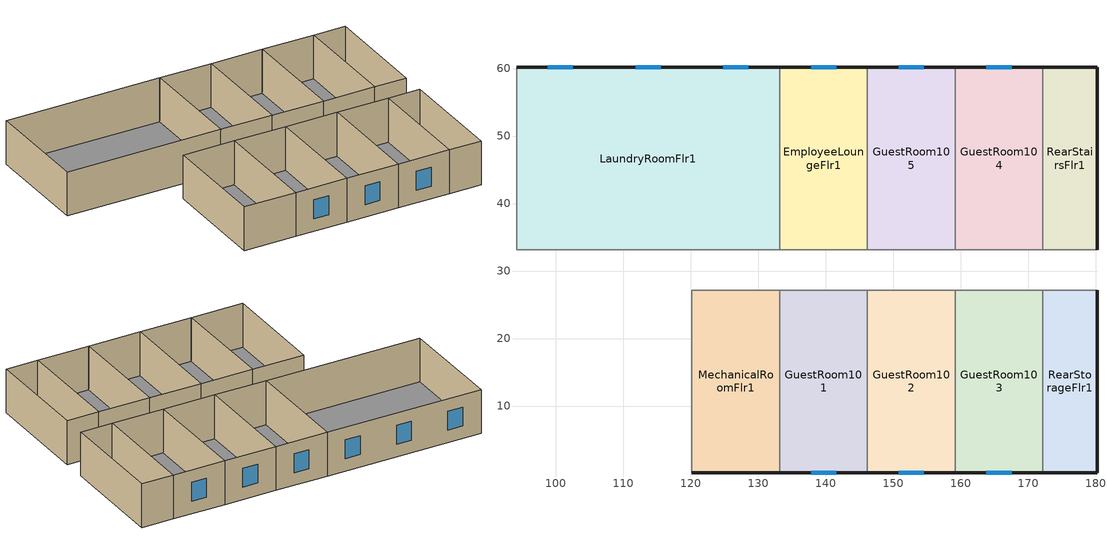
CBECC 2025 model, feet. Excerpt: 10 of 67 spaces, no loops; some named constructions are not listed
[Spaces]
RearStairsFlr1
 floor to UG Garage (OtherFloorU071): 180.16,60.16 180.16,33.16 172.16,33.16 172.16,60.16 z0
 wall outside (Base_CZ12-NonresMetalFrameWallU055): 180.16,33.16 180.16,60.16 172.16,60.16 z0:11
 wall to CorridorFlr1 (NACM_Interior Wall): 172.16,33.16 180.16,33.16 z0:11
 wall to GuestRoom104 (NACM_Interior Wall): 172.16,60.16 172.16,33.16 z0:11
MechanicalRoomFlr1
 floor to UG Garage (OtherFloorU071): 133.16,27.16 133.16,0.16 120.16,0.16 120.16,27.16 z0
 wall outside (Base_CZ12-NonresMetalFrameWallU055): 120.16,0.16 133.16,0.16 z0:11
 wall to CorridorFlr1 (NACM_Interior Wall): 133.16,27.16 120.16,27.16 z0:11
 wall to GuestRoom101 (NACM_Interior Wall): 133.16,0.16 133.16,27.16 z0:11
 wall to MeetingRoomFlr1 (NACM_Interior Wall): 120.16,27.16 120.16,0.16 z0:11
GuestRoom101
 floor to UG Garage (Base_CZ12-ResOtherFloorU039): 146.16,27.16 146.16,0.16 133.16,0.16 133.16,27.16 z0
 wall outside (Base_CZ12-ResMetalFrameWallU069): 133.16,0.16 146.16,0.16 z0:11
 wall to CorridorFlr1 (NACM_Interior Wall): 146.16,27.16 133.16,27.16 z0:11
 wall to GuestRoom102 (NACM_Interior Wall): 146.16,0.16 146.16,27.16 z0:11
 window (Base_AllCZ_FixedWinU36_Res): 137.79,0.16 141.53,0.16 z3.13:7.87
GuestRoom102
 floor to UG Garage (Base_CZ12-ResOtherFloorU039): 159.16,27.16 159.16,0.16 146.16,0.16 146.16,27.16 z0
 wall outside (Base_CZ12-ResMetalFrameWallU069): 146.16,0.16 159.16,0.16 z0:11
 wall to CorridorFlr1 (NACM_Interior Wall): 159.16,27.16 146.16,27.16 z0:11
 wall to GuestRoom103 (NACM_Interior Wall): 159.16,0.16 159.16,27.16 z0:11
 window (Base_AllCZ_FixedWinU36_Res): 150.79,0.16 154.53,0.16 z3.13:7.87
GuestRoom103
 floor to UG Garage (Base_CZ12-ResOtherFloorU039): 172.16,27.16 172.16,0.16 159.16,0.16 159.16,27.16 z0
 wall outside (Base_CZ12-ResMetalFrameWallU069): 159.16,0.16 172.16,0.16 z0:11
 wall to CorridorFlr1 (NACM_Interior Wall): 172.16,27.16 159.16,27.16 z0:11
 wall to RearStorageFlr1 (NACM_Interior Wall): 172.16,0.16 172.16,27.16 z0:11
 window (Base_AllCZ_FixedWinU36_Res): 163.79,0.16 167.53,0.16 z3.13:7.87
RearStorageFlr1
 floor to UG Garage (OtherFloorU071): 180.16,27.16 180.16,0.16 172.16,0.16 172.16,27.16 z0
 wall outside (Base_CZ12-NonresMetalFrameWallU055): 172.16,0.16 180.16,0.16 180.16,27.16 z0:11
 wall to CorridorFlr1 (NACM_Interior Wall): 180.16,27.16 172.16,27.16 z0:11
GuestRoom104
 floor to UG Garage (Base_CZ12-ResOtherFloorU039): 172.16,60.16 172.16,33.16 159.16,33.16 159.16,60.16 z0
 wall outside (Base_CZ12-ResMetalFrameWallU069): 172.16,60.16 159.16,60.16 z0:11
 wall to CorridorFlr1 (NACM_Interior Wall): 159.16,33.16 172.16,33.16 z0:11
 wall to GuestRoom105 (NACM_Interior Wall): 159.16,60.16 159.16,33.16 z0:11
 window (Base_AllCZ_FixedWinU36_Res): 167.53,60.16 163.79,60.16 z3.13:7.87
GuestRoom105
 floor to UG Garage (Base_CZ12-ResOtherFloorU039): 159.16,60.16 159.16,33.16 146.16,33.16 146.16,60.16 z0
 wall outside (Base_CZ12-ResMetalFrameWallU069): 159.16,60.16 146.16,60.16 z0:11
 wall to CorridorFlr1 (NACM_Interior Wall): 146.16,33.16 159.16,33.16 z0:11
 wall to EmployeeLoungeFlr1 (NACM_Interior Wall): 146.16,60.16 146.16,33.16 z0:11
 window (Base_AllCZ_FixedWinU36_Res): 154.53,60.16 150.79,60.16 z3.13:7.87
EmployeeLoungeFlr1
 floor to UG Garage (OtherFloorU071): 146.16,60.16 146.16,33.16 133.16,33.16 133.16,60.16 z0
 wall outside (Base_CZ12-NonresMetalFrameWallU055): 146.16,60.16 133.16,60.16 z0:11
 wall to CorridorFlr1 (NACM_Interior Wall): 133.16,33.16 146.16,33.16 z0:11
 wall to LaundryRoomFlr1 (NACM_Interior Wall): 133.16,60.16 133.16,33.16 z0:11
 window (Base_AllCZ_FixedWinU34_NRes): 141.53,60.16 137.79,60.16 z3.13:7.87
LaundryRoomFlr1
 floor to UG Garage (OtherFloorU071): 133.16,60.16 133.16,33.16 94.16,33.16 94.16,60.16 z0
 wall outside (Base_CZ12-NonresMetalFrameWallU055): 133.16,60.16 94.16,60.16 z0:11
 wall to CorridorFlr1 (NACM_Interior Wall): 94.16,33.16 133.16,33.16 z0:11
 wall to ElevatorCoreFlr1 (NACM_Interior Wall): 94.16,60.16 94.16,33.16 z0:11
 window (Base_AllCZ_FixedWinU34_NRes): 128.53,60.16 124.79,60.16 / 115.53,60.16 111.79,60.16 / 102.53,60.16 98.79,60.16 z3.13:7.87
[ConsAssm]
Name | CompatibleSurfType | MatRef[1] | MatRef[2] | MatRef[3] | MatRef[4] | MatRef[5] | MatRef[6] | MatRef[7] | SpecMthd | ExtRoughness
Base_CZ12-NonresMetalFrameWallU055 | ExteriorWall | Stucco - 7/8 in. | Compliance Insulation R14.60 | Compliance Insulation R1.41 | Compliance Insulation R0.02 | Compliance Insulation R0.02 | Air - Metal Wall Framing - 16 or 24 in. OC | Gypsum Board - 1/2 in.
Base_CZ12-ResMetalFrameWallU069 | ExteriorWall | Stucco - 7/8 in. | Compliance Insulation R10.06 | Compliance Insulation R2.00 | Compliance Insulation R0.20 | Compliance Insulation R0.10 | Air - Metal Wall Framing - 16 or 24 in. OC | Gypsum Board - 1/2 in.
NACM_Interior Wall | InteriorWall | Gypsum Board - 5/8 in. | Air - Metal Wall Framing - 16 or 24 in. OC | Gypsum Board - 5/8 in.
Base_CZ12-ResOtherFloorU039 |  | Compliance Insulation R21.39 | Plywood - 5/8 in. | Carpet - 3/4 in.
OtherFloorU071 |  | Compliance Insulation R9.83 | Plywood - 5/8 in. | Carpet - 3/4 in. |  |  |  |  | Layers | MediumRough
[Mat]
Name | CodeCat | CodeItem
Stucco - 7/8 in. | Plastering Materials | Stucco - 7/8 in.
Air - Metal Wall Framing - 16 or 24 in. OC | Air | Air - Metal Wall Framing - 16 or 24 in. OC
Gypsum Board - 1/2 in. | Bldg Board and Siding | Gypsum Board - 1/2 in.
Compliance Insulation R10.06 | Insulation Board | Compliance Insulation R10.06
Gypsum Board - 5/8 in. | Bldg Board and Siding | Gypsum Board - 5/8 in.
Plywood - 5/8 in. | Bldg Board and Siding | Plywood - 5/8 in.
Carpet - 3/4 in. | Finish Materials | Carpet - 3/4 in.
Compliance Insulation R21.39 | Insulation Board | Compliance Insulation R21.39
Compliance Insulation R9.83 | Insulation Board | Compliance Insulation R9.83
Compliance Insulation R2.00 | Insulation Board | Compliance Insulation R2.00
Compliance Insulation R0.20 | Insulation Board | Compliance Insulation R0.20
Compliance Insulation R0.10 | Insulation Board | Compliance Insulation R0.10
Compliance Insulation R14.60 | Insulation Board | Compliance Insulation R14.60
Compliance Insulation R1.41 | Insulation Board | Compliance Insulation R1.41
Compliance Insulation R0.02 | Insulation Board | Compliance Insulation R0.02
[FenCons] FenType=VerticalFenestration; FenProdType=FixedWindow; AssmContext=Manufactured; CertificationMthd=NFRCRated; VT=0.42
Name | SHGC | UFactor
Base_AllCZ_FixedWinU34_NRes | 0.22 | 0.34
Base_AllCZ_FixedWinU36_Res | 0.25 | 0.36
[Story]
Building Story 1
[Spc] Story=Building Story 1
Name | ThrmlZnRef | Vol | SpcFuncDefaultsRef | OccSensorCtrl | ResDHWSysRef | GuestRmResSpcDHWFeaturesRef | SecSide100PctControlled | SHWFluidSegRef | SpcFunc | IntLPDReg
EmployeeLoungeFlr1 | EmployeeLoungeFlr1 Thermal Zone | 3861 | Corridor/Stairwells/Support | 1
GuestRoom101 | GuestRoom101 Thermal Zone | 3861.28 | Hotel Guest Room |  | GuestRm DHW Sys | GuestRoom101 gstrm
GuestRoom102 | GuestRoom102 Thermal Zone | 3861.28 | Hotel Guest Room |  | GuestRm DHW Sys | GuestRoom102 gstrm
GuestRoom103 | GuestRoom103 Thermal Zone | 3861.28 | Hotel Guest Room |  | GuestRm DHW Sys | GuestRoom103 gstrm
GuestRoom104 | GuestRoom104 Thermal Zone | 3861 | Hotel Guest Room |  | GuestRm DHW Sys | GuestRoom104 gstrm
GuestRoom105 | GuestRoom105 Thermal Zone | 3861 | Hotel Guest Room |  | GuestRm DHW Sys | GuestRoom105 gstrm
LaundryRoomFlr1 | LaundryRoomFlr1 Thermal Zone | 11583 | Laundry |  |  |  | 1 | SHWSupplyGas
MechanicalRoomFlr1 | MechanicalRoomFlr1 Thermal Zone | 3861.28 |  |  |  |  |  | SHWSupplyElec | Electrical, Mechanical, Telephone Rooms | 0
RearStairsFlr1 | RearStairsFlr1 Thermal Zone | 2376.58 | Corridor/Stairwells/Support | 1
RearStorageFlr1 | RearStorageFlr1 Thermal Zone | 2376.76 | Corridor/Stairwells/Support | 1
[ResZnGrp]
ResZn Group F1; ResZn Group F2; ResZn Group F3; ResZn Group F4
[ResOtherZn] CeilingHeight=9; FloorHeight=10; WinHeadHeight=6.7; NumStories=1; DryerFuel=Electricity
Name | Type | SpcFunc | VentSpcFunc | ozHVACSystem | ozDHWSys | Area | Bottom | AirFlowMeter | IAQOption | IAQFanRef[1]
F1 Business Center | Conditioned | Conference, Multipurpose and Meeting Area | General - Conference/meeting | F1 Business Cent AirSys | DHW Heat Pump Indiv | 360 | 0.7 | One
F1 Corridor | Conditioned | Corridor Area | Residential - Common corridors | F1 Corridor AirSys |  | 1464 | 0.7 | One
F1 Fitness Center | Conditioned | Exercise/Fitness Center and Gymnasium Areas | Sports/Entertainment - Gym, sports arena (play area) | F1 Fitness Cente AirSys | DHW Heat Pump Indiv | 900 | 0.7 | One
F1 Leasing Office | Conditioned | Office Area (>250 square feet) | Office - Office space | F1 Leasing Offic AirSys | DHW Heat Pump Indiv | 414 | 0.7 | One
F1 Lobby | Conditioned | Lobby, Main Entry | Residential - Common corridors | F1 Lobby AirSys | DHW Heat Pump Indiv | 1050 | 0.7 | One
F1 Mech Rm | Unconditioned | Electrical, Mechanical, Telephone Rooms | Misc - All others |  | DHW Heat Pump Indiv | 384 | 0.7 | Six | Individual IAQ Fans | F1 Mech Rm IAQ Fan
F1 Stairs E | Conditioned | Stairwell | Residential - Common corridors | F1 Stairs E AirSys |  | 180 | 0.7 | One
F1 Stairs W | Conditioned | Stairwell | Residential - Common corridors | F1 Stairs W AirSys |  | 180 | 0.7 | One
F2 Corridor | Conditioned | Corridor Area | Residential - Common corridors | F2 Corridor AirSys |  | 2340 | 10.7 | Two
F2 Break Room | Conditioned | Lounge, Breakroom, or Waiting Area | General - Break rooms | F2 Break Room AirSys | DHW Heat Pump Indiv | 180 | 10.7 | Two
F2 Stairs E | Conditioned | Stairwell | Residential - Common corridors | F2 Stairs E AirSys |  | 180 | 10.7 | Two
F2 Stairs W | Conditioned | Stairwell | Residential - Common corridors | F2 Stairs W AirSys |  | 180 | 10.7 | Two
F3 Corridor | Conditioned | Corridor Area | Residential - Common corridors | F3 Corridor AirSys |  | 2340 | 20.7 | Three
F3 Break Room | Conditioned | Lounge, Breakroom, or Waiting Area | General - Break rooms | F3 Break Room AirSys | DHW Heat Pump Indiv | 180 | 20.7 | Three
F3 Stairs E | Conditioned | Stairwell | Residential - Common corridors | F3 Stairs E AirSys |  | 180 | 20.7 | Three
F3 Stairs W | Conditioned | Stairwell | Residential - Common corridors | F3 Stairs W AirSys |  | 180 | 20.7 | Three
F4 Corridor | Conditioned | Corridor Area | Residential - Common corridors | F4 Corridor AirSys |  | 2340 | 30.7 | Four
F4 Break Room | Conditioned | Lounge, Breakroom, or Waiting Area | General - Break rooms | F4 Break Room AirSys | DHW Heat Pump Indiv | 180 | 30.7 | Four
F4 Stairs E | Conditioned | Stairwell | Residential - Common corridors | F4 Stairs E AirSys |  | 180 | 30.7 | Four
[ResIntWall] Status=New; IsPartySurface=1
Name | Area | Construction | OtherSideModeled | Outside
F1 Business Center To F1 Retail SE Top Int Wall Front; F1 Corridor To F1 Retail NW Outer Core Int Wall Back; F1 Corridor To F1 Retail NW Inner Core Int Wall Back; F1 Corridor To F1 Retail NE Core Int Wall Back; F1 Corridor To F1 Retail NE Inner Int Wall Back | 240 | Int Wall Cons | 0
F1 Business Center To F1 Lobby Int Wall Back | 240 | Int Wall Cons | 1 | F1 Lobby
F1 Business Center To F1 Lobby Int Wall Right | 150 | Int Wall Cons | 1 | F1 Lobby
F1 Corridor To F1 Leasing Office Int Wall Left | 70 | Int Wall Cons | 1 | F1 Leasing Office
F1 Corridor To F1 Fitness Center Int Wall Right | 170 | Int Wall Cons | 1 | F1 Fitness Center
F1 Corridor To F1 Retail NW Outer Int Wall Back; F1 Fitness Center To F1 Retail NE Inner Int Wall Back | 60 | Int Wall Cons | 0
F1 Corridor To F1 Retail N Core Int Wall Back | 290 | Int Wall Cons | 0
F1 Corridor To F1 Retail N Core Int Wall Left; F1 Corridor To F1 Retail NE Inner Int Wall Right | 600 | Int Wall Cons | 0
F1 Fitness Center To F1 Lobby Int Wall Front | 300 | Int Wall Cons | 1 | F1 Lobby
F1 Fitness Center To F1 Lobby Int Wall Left | 130 | Int Wall Cons | 1 | F1 Lobby
F1 Leasing Office To F1 Retail SW Top Int Wall Front; F1 Leasing Office To F1 Retail NW Outer Int Wall Back; F1 Stairs W To F1 Retail SW Bottom Int Wall Front | 180 | Int Wall Cons | 0
F1 Leasing Office To F1 Mech Rm Int Wall Right | 160 | Interior Wall adjacent Unconditioned | 1 | F1 Mech Rm
F1 Lobby To F1 Retail SE Top Int Wall Front | 360 | Int Wall Cons | 0
F1 Mech Rm To F1 Retail SW Top Int Wall Front | 240 | Interior Wall adjacent Unconditioned | 0
F1 Mech Rm To F1 Corridor Int Wall Back | 240 | Interior Wall adjacent Unconditioned | 1 | F1 Corridor
F1 Mech Rm To F1 Retail SW Top Int Wall Right | 60 | Interior Wall adjacent Unconditioned | 0
F1 Stairs E To F1 Lobby Int Wall Front | 180 | Int Wall Cons | 1 | F1 Lobby
F1 Stairs E To F1 Corridor Int Wall Back; F1 Stairs W To F1 Corridor Int Wall Back | 180 | Int Wall Cons | 1 | F1 Corridor
F1 Stairs E To F1 Corridor Int Wall Right | 100 | Int Wall Cons | 1 | F1 Corridor
F1 Stairs W F1 Mech Rm Int Wall Left | 100 | Interior Wall adjacent Unconditioned | 1 | F1 Mech Rm
F2 Res Zn E Court to F2 Res Zn SE Court Int Wall Front | 240 | Int Wall Cons | 1 | F2 Res Zn SE Court
F2 Res Zn E Court to F2 Corridor Int Wall Left; F2 Res Zn W Court to F2 Corridor Int Wall Right | 600 | Int Wall Cons | 1 | F2 Corridor
F2 Res Zn E Court to F2 Corridor Int Wall Back; F2 Res Zn SE Court to F2 Corridor Int Wall Back; F2 Res Zn SW Court to F2 Corridor Int Wall Back; F2 Res Zn W Court to F2 Corridor Int Wall Back | 60 | Int Wall Cons | 1 | F2 Corridor
F2 Res Zn E Perim to F2 Res Zn SE Perim Int Wall Front | 300 | Int Wall Cons | 1 | F2 Res Zn SE Perim
F2 Res Zn E Perim to F2 Corridor Int Wall Left; F2 Res Zn S Court 2-Bed to F2 Corridor Int Wall Back; F2 Res Zn W Perim to F2 Corridor Int Wall Right | 720 | Int Wall Cons | 1 | F2 Corridor
F2 Res Zn E Perim to F2 Res Zn NE Perim Int Wall Back; F2 Res Zn N Perim to F2 Res Zn NE Perim Int Wall Right | 300 | Int Wall Cons | 1 | F2 Res Zn NE Perim
F2 Res Zn N Perim to F2 Corridor Int Wall Front | 1200 | Int Wall Cons | 1 | F2 Corridor
F2 Res Zn N Perim to F2 Res Zn NW Perim Int Wall Left; F2 Res Zn W Perim to F2 Res Zn NW Perim Int Wall Back | 300 | Int Wall Cons | 1 | F2 Res Zn NW Perim
F2 Res Zn NE Perim to F2 Corridor Int Wall Left; F2 Res Zn NW Perim to F2 Corridor Int Wall Right | 170 | Int Wall Cons | 1 | F2 Corridor
F2 Res Zn S Court 1-Bed to F2 Res Zn S Court 2-Bed Int Wall Left | 300 | Int Wall Cons | 1 | F2 Res Zn S Court 2-Bed
F2 Res Zn S Court 1-Bed to F2 Corridor Int Wall Back | 240 | Int Wall Cons | 1 | F2 Corridor
F2 Res Zn S Court 1-Bed to F2 Corridor Int Wall Right | 150 | Int Wall Cons | 1 | F2 Corridor
F2 Res Zn S Court 2-Bed to F2 Corridor Int Wall Left | 450 | Int Wall Cons | 1 | F2 Corridor
F2 Res Zn S Court 2-Bed to F2 Corridor Int Wall Right | 300 | Int Wall Cons | 1 | F2 Corridor
F2 Res Zn SE Court to F2 Res Zn SW Perim Int Wall Left | 180 | Int Wall Cons | 1 | F2 Res Zn SW Perim
F2 Res Zn SW Court to F2 Res Zn SE Perim Int Wall Right | 180 | Int Wall Cons | 1 | F2 Res Zn SE Perim
F2 Res Zn SE Perim to F2 Corridor Int Wall Left; F2 Res Zn SW Perim to F2 Corridor Int Wall Right | 180 | Int Wall Cons | 1 | F2 Corridor
F2 Res Zn W Court to F2 Res Zn SW Court Int Wall Front | 240 | Int Wall Cons | 1 | F2 Res Zn SW Court
F2 Res Zn W Perim to F2 Res Zn SW Perim Int Wall Front | 300 | Int Wall Cons | 1 | F2 Res Zn SW Perim
F2 Corridor To F2 Res Zn S Court 2-Bed Int Wall Back | 120 | Int Wall Cons | 1 | F2 Res Zn S Court 2-Bed
F2 Break Room To F2 Res Zn S Court 1-Bed Int Wall Left | 150 | Int Wall Cons | 1 | F2 Res Zn S Court 1-Bed
F2 Break Room To F2 Corridor Int Wall Back | 120 | Int Wall Cons | 1 | F2 Corridor
F2 Break Room To F2 Res Zn S Court 2-Bed Int Wall Right | 150 | Int Wall Cons | 1 | F2 Res Zn S Court 2-Bed
F2 Stairs E To F2 Res Zn W Court Int Wall Front | 180 | Int Wall Cons | 1 | F2 Res Zn W Court
F2 Stairs E To F2 Res Zn S Court 2-Bed Int Wall Back; F2 Stairs W To F2 Res Zn S Court 2-Bed Int Wall Back | 180 | Int Wall Cons | 1 | F2 Res Zn S Court 2-Bed
F2 Stairs E To F2 Corridor Int Wall Right; F2 Stairs W To F2 Corridor Int Wall Left | 100 | Int Wall Cons | 1 | F2 Corridor
F2 Stairs W To F2 Res Zn E Court Int Wall Front | 180 | Int Wall Cons | 1 | F2 Res Zn E Court
F3 Res Zn E Court to F3 Res Zn SE Court Int Wall Front | 240 | Int Wall Cons | 1 | F3 Res Zn SE Court
F3 Res Zn E Court to F3 Corridor Int Wall Left; F3 Res Zn W Court to F3 Corridor Int Wall Right | 600 | Int Wall Cons | 1 | F3 Corridor
F3 Res Zn E Court to F3 Corridor Int Wall Back; F3 Res Zn SE Court to F3 Corridor Int Wall Back; F3 Res Zn SW Court to F3 Corridor Int Wall Back; F3 Res Zn W Court to F3 Corridor Int Wall Back | 60 | Int Wall Cons | 1 | F3 Corridor
F3 Res Zn E Perim to F3 Res Zn SE Perim Int Wall Front | 300 | Int Wall Cons | 1 | F3 Res Zn SE Perim
F3 Res Zn E Perim to F3 Corridor Int Wall Left; F3 Res Zn S Court 2-Bed to F3 Corridor Int Wall Back; F3 Res Zn W Perim to F3 Corridor Int Wall Right | 720 | Int Wall Cons | 1 | F3 Corridor
F3 Res Zn E Perim to F3 Res Zn NE Perim Int Wall Back; F3 Res Zn N Perim to F3 Res Zn NE Perim Int Wall Right | 300 | Int Wall Cons | 1 | F3 Res Zn NE Perim
F3 Res Zn N Perim to F3 Corridor Int Wall Front | 1200 | Int Wall Cons | 1 | F3 Corridor
F3 Res Zn N Perim to F3 Res Zn NW Perim Int Wall Left; F3 Res Zn W Perim to F3 Res Zn NW Perim Int Wall Back | 300 | Int Wall Cons | 1 | F3 Res Zn NW Perim
F3 Res Zn NE Perim to F3 Corridor Int Wall Left; F3 Res Zn NW Perim to F3 Corridor Int Wall Right | 170 | Int Wall Cons | 1 | F3 Corridor
F3 Res Zn S Court 1-Bed to F3 Res Zn S Court 2-Bed Int Wall Left | 300 | Int Wall Cons | 1 | F3 Res Zn S Court 2-Bed
F3 Res Zn S Court 1-Bed to F3 Corridor Int Wall Back | 240 | Int Wall Cons | 1 | F3 Corridor
F3 Res Zn S Court 1-Bed to F3 Corridor Int Wall Right | 150 | Int Wall Cons | 1 | F3 Corridor
F3 Res Zn S Court 2-Bed to F3 Corridor Int Wall Left | 450 | Int Wall Cons | 1 | F3 Corridor
F3 Res Zn S Court 2-Bed to F3 Corridor Int Wall Right | 300 | Int Wall Cons | 1 | F3 Corridor
F3 Res Zn SE Court to F3 Res Zn SW Perim Int Wall Left | 180 | Int Wall Cons | 1 | F3 Res Zn SW Perim
F3 Res Zn SW Court to F3 Res Zn SE Perim Int Wall Right | 180 | Int Wall Cons | 1 | F3 Res Zn SE Perim
F3 Res Zn SE Perim to F3 Corridor Int Wall Left; F3 Res Zn SW Perim to F3 Corridor Int Wall Right | 180 | Int Wall Cons | 1 | F3 Corridor
F3 Res Zn W Court to F3 Res Zn SW Court Int Wall Front | 240 | Int Wall Cons | 1 | F3 Res Zn SW Court
F3 Res Zn W Perim to F3 Res Zn SW Perim Int Wall Front | 300 | Int Wall Cons | 1 | F3 Res Zn SW Perim
F3 Corridor To F3 Res Zn S Court 2-Bed Int Wall Back | 120 | Int Wall Cons | 1 | F3 Res Zn S Court 2-Bed
F3 Break Room To F3 Res Zn S Court 1-Bed Int Wall Left | 150 | Int Wall Cons | 1 | F3 Res Zn S Court 1-Bed
F3 Break Room To F3 Corridor Int Wall Back | 120 | Int Wall Cons | 1 | F3 Corridor
F3 Break Room To F3 Res Zn S Court 2-Bed Int Wall Right | 150 | Int Wall Cons | 1 | F3 Res Zn S Court 2-Bed
F3 Stairs E To F3 Res Zn W Court Int Wall Front | 180 | Int Wall Cons | 1 | F3 Res Zn W Court
F3 Stairs E To F3 Res Zn S Court 2-Bed Int Wall Back; F3 Stairs W To F3 Res Zn S Court 2-Bed Int Wall Back | 180 | Int Wall Cons | 1 | F3 Res Zn S Court 2-Bed
F3 Stairs E To F3 Corridor Int Wall Right; F3 Stairs W To F3 Corridor Int Wall Left | 100 | Int Wall Cons | 1 | F3 Corridor
F3 Stairs W To F3 Res Zn E Court Int Wall Front | 180 | Int Wall Cons | 1 | F3 Res Zn E Court
F4 Res Zn E Court to F4 Res Zn SE Court Int Wall Front | 240 | Int Wall Cons | 1 | F4 Res Zn SE Court
F4 Res Zn E Court to F4 Corridor Int Wall Left; F4 Res Zn W Court to F4 Corridor Int Wall Right | 600 | Int Wall Cons | 1 | F4 Corridor
F4 Res Zn E Court to F4 Corridor Int Wall Back; F4 Res Zn SE Court to F4 Corridor Int Wall Back; F4 Res Zn SW Court to F4 Corridor Int Wall Back; F4 Res Zn W Court to F4 Corridor Int Wall Back | 60 | Int Wall Cons | 1 | F4 Corridor
F4 Res Zn E Perim to F4 Res Zn SE Perim Int Wall Front | 300 | Int Wall Cons | 1 | F4 Res Zn SE Perim
F4 Res Zn E Perim to F4 Corridor Int Wall Left; F4 Res Zn S Court 2-Bed to F4 Corridor Int Wall Back; F4 Res Zn W Perim to F4 Corridor Int Wall Right | 720 | Int Wall Cons | 1 | F4 Corridor
F4 Res Zn E Perim to F4 Res Zn NE Perim Int Wall Back; F4 Res Zn N Perim to F4 Res Zn NE Perim Int Wall Right | 300 | Int Wall Cons | 1 | F4 Res Zn NE Perim
F4 Res Zn N Perim to F4 Corridor Int Wall Front | 1200 | Int Wall Cons | 1 | F4 Corridor
F4 Res Zn N Perim to F4 Res Zn NW Perim Int Wall Left; F4 Res Zn W Perim to F4 Res Zn NW Perim Int Wall Back | 300 | Int Wall Cons | 1 | F4 Res Zn NW Perim
F4 Res Zn NE Perim to F4 Corridor Int Wall Left; F4 Res Zn NW Perim to F4 Corridor Int Wall Right | 170 | Int Wall Cons | 1 | F4 Corridor
F4 Res Zn S Court 1-Bed to F4 Res Zn S Court 2-Bed Int Wall Left | 300 | Int Wall Cons | 1 | F4 Res Zn S Court 2-Bed
F4 Res Zn S Court 1-Bed to F4 Corridor Int Wall Back | 240 | Int Wall Cons | 1 | F4 Corridor
F4 Res Zn S Court 1-Bed to F4 Corridor Int Wall Right | 150 | Int Wall Cons | 1 | F4 Corridor
F4 Res Zn S Court 2-Bed to F4 Corridor Int Wall Left | 450 | Int Wall Cons | 1 | F4 Corridor
F4 Res Zn S Court 2-Bed to F4 Corridor Int Wall Right | 300 | Int Wall Cons | 1 | F4 Corridor
F4 Res Zn SE Court to F4 Res Zn SW Perim Int Wall Left | 180 | Int Wall Cons | 1 | F4 Res Zn SW Perim
F4 Res Zn SW Court to F4 Res Zn SE Perim Int Wall Right | 180 | Int Wall Cons | 1 | F4 Res Zn SE Perim
F4 Res Zn SE Perim to F4 Corridor Int Wall Left; F4 Res Zn SW Perim to F4 Corridor Int Wall Right | 180 | Int Wall Cons | 1 | F4 Corridor
F4 Res Zn W Court to F4 Res Zn SW Court Int Wall Front | 240 | Int Wall Cons | 1 | F4 Res Zn SW Court
F4 Res Zn W Perim to F4 Res Zn SW Perim Int Wall Front | 300 | Int Wall Cons | 1 | F4 Res Zn SW Perim
F4 Corridor To F4 Res Zn S Court 2-Bed Int Wall Back | 120 | Int Wall Cons | 1 | F4 Res Zn S Court 2-Bed
F4 Break Room To F4 Res Zn S Court 1-Bed Int Wall Left | 150 | Int Wall Cons | 1 | F4 Res Zn S Court 1-Bed
F4 Break Room To F4 Corridor Int Wall Back | 120 | Int Wall Cons | 1 | F4 Corridor
F4 Break Room To F4 Res Zn S Court 2-Bed Int Wall Right | 150 | Int Wall Cons | 1 | F4 Res Zn S Court 2-Bed
F4 Stairs E To F4 Res Zn W Court Int Wall Front | 180 | Int Wall Cons | 1 | F4 Res Zn W Court
[ResExtWall] Status=New; Tilt=90
Name | Orientation | OrientationValue | Area | Construction
F1 Business Center Ext Wall Left; F1 Lobby Ext Wall Left | Left | 90 | 150 | NonRes Exterior Wall Cons
F1 Corridor Ext Wall Front | Front | 0 | 600 | NonRes Exterior Wall Cons
F1 Corridor Ext Wall Back | Back | 180 | 70 | NonRes Exterior Wall Cons
F1 Fitness Center Ext Wall Right | Right | 270 | 300 | NonRes Exterior Wall Cons
F1 Leasing Office Ext Wall Left | Left | 90 | 230 | NonRes Exterior Wall Cons
F1 Lobby Ext Wall Right | Right | 270 | 170 | NonRes Exterior Wall Cons
F1 Stairs E Ext Wall Left | Left | 90 | 100 | NonRes Exterior Wall Cons
F1 Stairs W Ext Wall Right | Right | 270 | 100 | NonRes Exterior Wall Cons
F2 Res Zn E Court Ext Wall Right; F3 Res Zn E Court Ext Wall Right; F4 Res Zn E Court Ext Wall Right | Right | 270 | 600 | Res Exterior Wall Cons
F2 Res Zn E Perim Ext Wall Right; F3 Res Zn E Perim Ext Wall Right; F4 Res Zn E Perim Ext Wall Right | Right | 270 | 720 | Res Exterior Wall Cons
F2 Res Zn N Perim Ext Wall Back; F3 Res Zn N Perim Ext Wall Back; F4 Res Zn N Perim Ext Wall Back | Back | 180 | 1200 | Res Exterior Wall Cons
F2 Res Zn NE Perim Ext Wall Back; F2 Res Zn NW Perim Ext Wall Back; F3 Res Zn NE Perim Ext Wall Back; F3 Res Zn NW Perim Ext Wall Back; F4 Res Zn NE Perim Ext Wall Back; F4 Res Zn NW Perim Ext Wall Back | Back | 180 | 300 | Res Exterior Wall Cons
F2 Res Zn NE Perim Ext Wall Right; F3 Res Zn NE Perim Ext Wall Right; F4 Res Zn NE Perim Ext Wall Right | Right | 270 | 470 | Res Exterior Wall Cons
F2 Res Zn NW Perim Ext Wall Left; F3 Res Zn NW Perim Ext Wall Left; F4 Res Zn NW Perim Ext Wall Left | Left | 90 | 470 | Res Exterior Wall Cons
F2 Res Zn S Court 1-Bed Ext Wall Front; F2 Res Zn S Court 2-Bed Ext Wall Front; F3 Res Zn S Court 1-Bed Ext Wall Front; F3 Res Zn S Court 2-Bed Ext Wall Front; F4 Res Zn S Court 1-Bed Ext Wall Front; F4 Res Zn S Court 2-Bed Ext Wall Front | Front | 0 | 240 | Res Exterior Wall Cons
F2 Res Zn SE Court Ext Wall Front; F2 Res Zn SW Court Ext Wall Front; F2 Res Zn SE Perim Ext Wall Front; F2 Res Zn SW Perim Ext Wall Front; F3 Res Zn SE Court Ext Wall Front; F3 Res Zn SW Court Ext Wall Front; F3 Res Zn SE Perim Ext Wall Front; F3 Res Zn SW Perim Ext Wall Front; F4 Res Zn SE Court Ext Wall Front; F4 Res Zn SW Court Ext Wall Front; F4 Res Zn SE Perim Ext Wall Front; F4 Res Zn SW Perim Ext Wall Front | Front | 0 | 300 | Res Exterior Wall Cons
F2 Res Zn SE Court Ext Wall Right; F3 Res Zn SE Court Ext Wall Right; F4 Res Zn SE Court Ext Wall Right | Right | 270 | 180 | Res Exterior Wall Cons
F2 Res Zn SW Court Ext Wall Left; F3 Res Zn SW Court Ext Wall Left; F4 Res Zn SW Court Ext Wall Left | Left | 90 | 180 | Res Exterior Wall Cons
F2 Res Zn SE Perim Ext Wall Right; F3 Res Zn SE Perim Ext Wall Right; F4 Res Zn SE Perim Ext Wall Right | Right | 270 | 360 | Res Exterior Wall Cons
F2 Res Zn SW Perim Ext Wall Left; F3 Res Zn SW Perim Ext Wall Left; F4 Res Zn SW Perim Ext Wall Left | Left | 90 | 360 | Res Exterior Wall Cons
F2 Res Zn W Court Ext Wall Left; F3 Res Zn W Court Ext Wall Left; F4 Res Zn W Court Ext Wall Left | Left | 90 | 600 | Res Exterior Wall Cons
F2 Res Zn W Perim Ext Wall Left; F3 Res Zn W Perim Ext Wall Left; F4 Res Zn W Perim Ext Wall Left | Left | 90 | 720 | Res Exterior Wall Cons
F2 Break Room Ext Wall Front; F3 Break Room Ext Wall Front; F4 Break Room Ext Wall Front | Front | 0 | 120 | Res Exterior Wall Cons
F2 Stairs E Ext Wall Left; F3 Stairs E Ext Wall Left; F4 Stairs E Ext Wall Left | Left | 90 | 100 | Res Exterior Wall Cons
F2 Stairs W Ext Wall Right; F3 Stairs W Ext Wall Right | Right | 270 | 100 | Res Exterior Wall Cons
[ResWin] Status=New; SpecMethod=Window Dimensions (required for fins/overhangs); Width=3; exWidth=3; exUfactorSHGCSource=NFRC; exExteriorShade=Insect Screen (default); ModelFinsOverhang=0; OverhangDepth=0; OverhangDistUp=0; OverhangExL=0; OverhangExR=0; OverhangFlap=0; exOverhangDepth=0; exOverhangDistUp=0; exOverhangExL=0; exOverhangExR=0; exOverhangFlap=0; LeftFinBotUp=0; exLeftFinDepth=0; exLeftFinTopUp=0; exLeftFinDistL=0; exLeftFinBotUp=0; RightFinBotUp=0; exRightFinDepth=0; exRightFinTopUp=0; exRightFinDistR=0; exRightFinBotUp=0
Name | WinType | Height | Multiplier | exHeight | exMultiplier | exNFRCUfactor | exNFRCSHGC | LeftFinDepth | LeftFinTopUp | LeftFinDistL | RightFinDepth | RightFinTopUp | RightFinDistR
F1 Business Center Win Left Court | Operable | 5 | 1.176 | 5 | 27.34 | 0.46 | 0.22 | 120 | 43.3 | 30.735 | 0 | 0 | 0
F1 Corridor Win Front Court | Operable | 5 | 2.039 | 5 | 27.34 | 0.46 | 0.22 | 88 | 43.3 | 26.941 | 88 | 43.3 | 26.941
F1 Corridor Glass Door Front Court | Glass Door | 6.67 | 2 | 6.67 | 1 | 0.45 | 0.23 | 88 | 43.3 | 27 | 88 | 43.3 | 27
F1 Corridor Glass Door Back Perim; F1 Leasing Office Glass Door Left Perim | Glass Door | 6.67 | 1 | 6.67 | 1 | 0.45 | 0.23 | 0 | 0 | 0 | 0 | 0 | 0
F1 Fitness Center Win Right Perim | Operable | 5 | 2.353 | 5 | 27.34 | 0.46 | 0.22 | 0 | 0 | 0 | 0 | 0 | 0
F1 Leasing Office Win Left Perim | Operable | 5 | 0.471 | 5 | 27.34 | 0.46 | 0.22 | 0 | 0 | 0 | 0 | 0 | 0
F1 Lobby Glass Door Left Court | Glass Door | 6.67 | 2 | 6.67 | 1 | 0.45 | 0.23 | 120 | 43.3 | 14.5 | 0 | 0 | 0
F1 Lobby Win Right Perim | Operable | 5 | 1.333 | 5 | 27.34 | 0.46 | 0.22 | 0 | 0 | 0 | 0 | 0 | 0
F2 Res Zn E Court Win Right Court | Operable | 5 | 13.725 | 5 | 9.63 | 0.46 | 0.22 | 120 | 33.3 | 19.412 | 0 | 0 | 0
F2 Res Zn E Perim Win Right Perim; F2 Res Zn W Perim Win Left Perim; F3 Res Zn E Perim Win Right Perim; F3 Res Zn W Perim Win Left Perim; F4 Res Zn E Perim Win Right Perim; F4 Res Zn W Perim Win Left Perim | Operable | 5 | 14.118 | 5 | 9.63 | 0.46 | 0.22 | 0 | 0 | 0 | 0 | 0 | 0
F2 Res Zn N Perim Win Back Perim; F3 Res Zn N Perim Win Back Perim; F4 Res Zn N Perim Win Back Perim | Operable | 5 | 23.529 | 5 | 27.34 | 0.46 | 0.22 | 0 | 0 | 0 | 0 | 0 | 0
F2 Res Zn NE Perim Win Back Perim; F2 Res Zn NW Perim Win Back Perim; F2 Res Zn SE Court Win Front Perim; F2 Res Zn SW Court Win Front Perim; F2 Res Zn SE Perim Win Front Perim; F2 Res Zn SW Perim Win Front Perim; F3 Res Zn NE Perim Win Back Perim; F3 Res Zn NW Perim Win Back Perim; F3 Res Zn SE Court Win Front Perim; F3 Res Zn SW Court Win Front Perim; F3 Res Zn SE Perim Win Front Perim; F3 Res Zn SW Perim Win Front Perim; F4 Res Zn NE Perim Win Back Perim; F4 Res Zn NW Perim Win Back Perim; F4 Res Zn SE Court Win Front Perim; F4 Res Zn SW Court Win Front Perim; F4 Res Zn SE Perim Win Front Perim; F4 Res Zn SW Perim Win Front Perim | Operable | 5 | 5.882 | 5 | 27.34 | 0.46 | 0.22 | 0 | 0 | 0 | 0 | 0 | 0
F2 Res Zn NE Perim Win Right Perim; F2 Res Zn NW Perim Win Left Perim; F3 Res Zn NE Perim Win Right Perim; F3 Res Zn NW Perim Win Left Perim; F4 Res Zn NE Perim Win Right Perim; F4 Res Zn NW Perim Win Left Perim | Operable | 5 | 9.216 | 5 | 9.63 | 0.46 | 0.22 | 0 | 0 | 0 | 0 | 0 | 0
F2 Res Zn S Court 1-Bed Win Front Court | Operable | 5 | 4.706 | 5 | 27.34 | 0.46 | 0.22 | 88 | 33.3 | 16.941 | 88 | 33.3 | 28.941
F2 Res Zn S Court 2-Bed Win Front Court E | Operable | 5 | 2.353 | 5 | 27.34 | 0.46 | 0.22 | 88 | 33.3 | 50.471 | 88 | 33.3 | 2.471
F2 Res Zn S Court 2-Bed Win Front Court W | Operable | 5 | 2.353 | 5 | 27.34 | 0.46 | 0.22 | 88 | 33.3 | 2.471 | 88 | 33.3 | 50.471
F2 Res Zn SE Court Win Right Court | Operable | 5 | 3.529 | 5 | 9.63 | 0.46 | 0.22 | 120 | 33.3 | 73.706 | 0 | 0 | 0
F2 Res Zn SW Court Win Left Court | Operable | 5 | 3.529 | 5 | 9.63 | 0.46 | 0.22 | 0 | 0 | 0 | 120 | 33.3 | 73.706
F2 Res Zn SE Perim Win Right Perim; F2 Res Zn SW Perim Win Left Perim; F3 Res Zn SE Perim Win Right Perim; F3 Res Zn SW Perim Win Left Perim; F4 Res Zn SE Perim Win Right Perim; F4 Res Zn SW Perim Win Left Perim | Operable | 5 | 7.059 | 5 | 9.63 | 0.46 | 0.22 | 0 | 0 | 0 | 0 | 0 | 0
F2 Res Zn W Court Win Left Court | Operable | 5 | 13.725 | 5 | 9.63 | 0.46 | 0.22 | 0 | 0 | 0 | 120 | 33.3 | 19.412
F2 Break Room Win Front Court | Operable | 5 | 2.353 | 5 | 27.34 | 0.46 | 0.22 | 88 | 33.3 | 38.471 | 88 | 33.3 | 14.471
F3 Res Zn E Court Win Right Court | Operable | 5 | 13.725 | 5 | 9.63 | 0.46 | 0.22 | 120 | 23.3 | 19.412 | 0 | 0 | 0
F3 Res Zn S Court 1-Bed Win Front Court | Operable | 5 | 4.706 | 5 | 27.34 | 0.46 | 0.22 | 88 | 23.3 | 16.941 | 88 | 23.3 | 28.941
F3 Res Zn S Court 2-Bed Win Front Court E | Operable | 5 | 2.353 | 5 | 27.34 | 0.46 | 0.22 | 88 | 23.3 | 50.471 | 88 | 23.3 | 2.471
F3 Res Zn S Court 2-Bed Win Front Court W | Operable | 5 | 2.353 | 5 | 27.34 | 0.46 | 0.22 | 88 | 23.3 | 2.471 | 88 | 23.3 | 50.471
F3 Res Zn SE Court Win Right Court | Operable | 5 | 3.529 | 5 | 9.63 | 0.46 | 0.22 | 120 | 23.3 | 73.706 | 0 | 0 | 0
F3 Res Zn SW Court Win Left Court | Operable | 5 | 3.529 | 5 | 9.63 | 0.46 | 0.22 | 0 | 0 | 0 | 120 | 23.3 | 73.706
F3 Res Zn W Court Win Left Court | Operable | 5 | 13.725 | 5 | 9.63 | 0.46 | 0.22 | 0 | 0 | 0 | 120 | 23.3 | 19.412
F3 Break Room Win Front Court | Operable | 5 | 2.353 | 5 | 27.34 | 0.46 | 0.22 | 88 | 23.3 | 38.471 | 88 | 23.3 | 14.471
F4 Res Zn E Court Win Right Court | Operable | 5 | 13.725 | 5 | 9.63 | 0.46 | 0.22 | 120 | 13.3 | 19.412 | 0 | 0 | 0
F4 Res Zn S Court 1-Bed Win Front Court | Operable | 5 | 4.706 | 5 | 27.34 | 0.46 | 0.22 | 88 | 13.3 | 16.941 | 88 | 13.3 | 28.941
F4 Res Zn S Court 2-Bed Win Front Court E | Operable | 5 | 2.353 | 5 | 27.34 | 0.46 | 0.22 | 88 | 13.3 | 50.471 | 88 | 13.3 | 2.471
F4 Res Zn S Court 2-Bed Win Front Court W | Operable | 5 | 2.353 | 5 | 27.34 | 0.46 | 0.22 | 88 | 13.3 | 2.471 | 88 | 13.3 | 50.471
F4 Res Zn SE Court Win Right Court | Operable | 5 | 3.529 | 5 | 9.63 | 0.46 | 0.22 | 120 | 13.3 | 73.706 | 0 | 0 | 0
F4 Res Zn SW Court Win Left Court | Operable | 5 | 3.529 | 5 | 9.63 | 0.46 | 0.22 | 0 | 0 | 0 | 120 | 13.3 | 73.706
F4 Res Zn W Court Win Left Court | Operable | 5 | 13.725 | 5 | 9.63 | 0.46 | 0.22 | 0 | 0 | 0 | 120 | 13.3 | 19.412
F4 Break Room Win Front Court | Operable | 5 | 2.353 | 5 | 27.34 | 0.46 | 0.22 | 88 | 13.3 | 38.471 | 88 | 13.3 | 14.471
[ResIntFlr] Status=New; OtherSideModeled=1
Name | Area | FloorZ | Construction | IsPartySurface | Outside
F1 Business Center to UG Garage Int Floor | 360 | 0.7 | Interior Mass Floor above Garage | 1 | UG Garage
F1 Corridor to UG Garage Int Floor | 1464 | 0.7 | Interior Mass Floor above Garage | 1 | UG Garage
F1 Fitness Center to UG Garage Int Floor | 900 | 0.7 | Interior Mass Floor above Garage | 1 | UG Garage
F1 Leasing Office to UG Garage Int Floor | 414 | 0.7 | Interior Mass Floor above Garage | 1 | UG Garage
F1 Lobby to UG Garage Int Floor | 1050 | 0.7 | Interior Mass Floor above Garage | 1 | UG Garage
F1 Mech Rm to UG Garage Int Floor | 384 | 0.7 | Interior Mass Floor above Garage | 1 | UG Garage
F1 Stairs E to UG Garage Int Floor; F1 Stairs W to UG Garage Int Floor | 180 | 0.7 | Interior Mass Floor above Garage | 1 | UG Garage
F2 Res Zn E Court To F1 Mech Rm Int Floor | 36 | 10.7 | Interior Framed Floor above Unconditioned | 1 | F1 Mech Rm
F2 Res Zn E Court To F1 Retail SW Bottom Int Floor; F2 Res Zn W Court To F1 Retail SE Bottom Int Floor; F2 Corridor To F1 Retail SE Top Int Floor; F2 Corridor To F1 Retail SW Top Int Floor; F2 Corridor To F1 Retail SW Core Int Floor | 144 | 10.7 | Interior Floor Cons | 1
F2 Res Zn E Court To F1 Retail SW Top Int Floor | 684 | 10.7 | Interior Floor Cons | 1
F2 Res Zn E Court To F1 Retail SW Core Int Floor; F2 Res Zn W Court To F1 Retail SE Top Int Floor | 576 | 10.7 | Interior Floor Cons | 1
F2 Res Zn E Perim To F1 Fitness Center Int Floor | 900 | 10.7 | Interior Floor Cons | 1 | F1 Fitness Center
F2 Res Zn E Perim To F1 Lobby Int Floor | 600 | 10.7 | Interior Floor Cons | 1 | F1 Lobby
F2 Res Zn E Perim To F1 Retail SE Top Int Floor; F2 Res Zn SE Perim To F1 Retail SE Top Int Floor; F2 Res Zn SW Perim To F1 Retail SW Core Int Floor; F2 Res Zn W Perim To F1 Retail SW Core Int Floor | 360 | 10.7 | Interior Floor Cons | 1
F2 Res Zn E Perim To F1 Retail NE Core Int Floor; F2 Res Zn W Perim To F1 Retail NW Outer Core Int Floor | 78 | 10.7 | Interior Floor Cons | 1
F2 Res Zn E Perim To F1 Retail NE Outer Int Floor; F2 Res Zn W Perim To F1 Retail NW Outer Int Floor | 312 | 10.7 | Interior Floor Cons | 1
F2 Res Zn N Perim To F1 Corridor Int Floor | 210 | 10.7 | Interior Floor Cons | 1 | F1 Corridor
F2 Res Zn N Perim To F1 Retail NE Inner Int Floor; F2 Res Zn N Perim To F1 Retail NW Inner Core Int Floor | 744 | 10.7 | Interior Floor Cons | 1
F2 Res Zn N Perim To F1 Retail NE Core Int Floor; F2 Res Zn N Perim To F1 Retail NW Outer Core Int Floor | 558 | 10.7 | Interior Floor Cons | 1
F2 Res Zn N Perim To F1 Retail N Core Int Floor | 899 | 10.7 | Interior Floor Cons | 1
F2 Res Zn NE Perim To F1 Retail NE Core Int Floor; F2 Res Zn NW Perim To F1 Retail NW Outer Core Int Floor | 282 | 10.7 | Interior Floor Cons | 1
F2 Res Zn NE Perim To F1 Retail NE Outer Int Floor; F2 Res Zn NW Perim To F1 Retail NW Outer Int Floor | 1128 | 10.7 | Interior Floor Cons | 1
F2 Res Zn S Court 1-Bed To F1 Corridor Int Floor | 168 | 10.7 | Interior Floor Cons | 1 | F1 Corridor
F2 Res Zn S Court 1-Bed To F1 Retail N Core Int Floor; F2 Res Zn S Court 2-Bed To F1 Retail NW Inner Core Int Floor; F2 Res Zn S Court 2-Bed To F1 Retail N Core Int Floor; F2 Res Zn S Court 2-Bed To F1 Retail NE Inner Int Floor | 552 | 10.7 | Interior Floor Cons | 1
F2 Res Zn S Court 2-Bed To F1 Corridor Int Floor | 504 | 10.7 | Interior Floor Cons | 1 | F1 Corridor
F2 Res Zn S Court 2-Bed To F1 Retail NW Outer Core Int Floor; F2 Res Zn S Court 2-Bed To F1 Retail NE Core Int Floor | 276 | 10.7 | Interior Floor Cons | 1
F2 Res Zn SE Court To F1 Retail SW Bottom Int Floor; F2 Res Zn SW Court To F1 Retail SE Bottom Int Floor | 540 | 10.7 | Interior Floor Cons | 1
F2 Res Zn SE Perim To F1 Retail SE Bottom Int Floor; F2 Res Zn SW Perim To F1 Retail SW Bottom Int Floor; F2 Res Zn W Perim To F1 Retail SW Top Int Floor | 720 | 10.7 | Interior Floor Cons | 1
F2 Res Zn W Court To F1 Business Center Int Floor | 360 | 10.7 | Interior Floor Cons | 1 | F1 Business Center
F2 Res Zn W Court To F1 Lobby Int Floor | 360 | 10.7 | Interior Floor Cons | 1 | F1 Lobby
F2 Res Zn W Perim To F1 Corridor Int Floor | 84 | 10.7 | Interior Floor Cons | 1 | F1 Corridor
F2 Res Zn W Perim To F1 Leasing Office Int Floor | 414 | 10.7 | Interior Floor Cons | 1 | F1 Leasing Office
F2 Res Zn W Perim To F1 Mech Rm Int Floor | 192 | 10.7 | Interior Framed Floor above Unconditioned | 1 | F1 Mech Rm
F2 Corridor to F1 Corridor Int Floor | 358 | 10.7 | Interior Floor Cons | 1 | F1 Corridor
F2 Corridor To F1 Lobby Int Floor | 180 | 10.7 | Interior Floor Cons | 1 | F1 Lobby
F2 Corridor To F1 Mech Rm Int Floor | 156 | 10.7 | Interior Framed Floor above Unconditioned | 1 | F1 Mech Rm
F2 Corridor To F1 Retail NW Outer Core Int Floor; F2 Corridor To F1 Retail NE Core Int Floor | 264 | 10.7 | Interior Floor Cons | 1
F2 Corridor To F1 Retail NW Inner Core Int Floor; F2 Corridor To F1 Retail NE Inner Int Floor | 168 | 10.7 | Interior Floor Cons | 1
F2 Corridor To F1 Retail N Core Int Floor | 278 | 10.7 | Interior Floor Cons | 1
F2 Corridor To F1 Retail SW Bottom Int Floor; F2 Corridor To F1 Retail SE Bottom Int Floor | 36 | 10.7 | Interior Floor Cons | 1
F2 Break Room To F1 Corridor Int Floor | 140 | 10.7 | Interior Floor Cons | 1 | F1 Corridor
F2 Break Room To F1 Retail N Core Int Floor | 40 | 10.7 | Interior Floor Cons | 1
F2 Stairs E To F1 Stairs E Int Floor | 180 | 10.7 | Interior Floor Cons | 0 | F1 Stairs E
F2 Stairs W To F1 Stairs W Int Floor | 180 | 10.7 | Interior Floor Cons | 0 | F1 Stairs W
F3 Res Zn E Court To F2 Res Zn E Court Int Floor | 1440 | 20.7 | Interior Floor Cons | 1 | F2 Res Zn E Court
F3 Res Zn E Perim To F2 Res Zn E Perim Int Floor | 2160 | 20.7 | Interior Floor Cons | 1 | F2 Res Zn E Perim
F3 Res Zn N Perim To F2 Res Zn N Perim Int Floor | 3600 | 20.7 | Interior Floor Cons | 1 | F2 Res Zn N Perim
F3 Res Zn NE Perim To F2 Res Zn NE Perim Int Floor | 1410 | 20.7 | Interior Floor Cons | 1 | F2 Res Zn NE Perim
F3 Res Zn NW Perim To F2 Res Zn NW Perim Int Floor | 1410 | 20.7 | Interior Floor Cons | 1 | F2 Res Zn NW Perim
F3 Res Zn S Court 1-Bed To F2 Res Zn S Court 1-Bed Int Floor | 720 | 20.7 | Interior Floor Cons | 1 | F2 Res Zn S Court 1-Bed
F3 Res Zn S Court 2-Bed To F2 Res Zn S Court 2-Bed Int Floor | 2160 | 20.7 | Interior Floor Cons | 1 | F2 Res Zn S Court 2-Bed
F3 Res Zn SE Court To F2 Res Zn SE Court Int Floor | 540 | 20.7 | Interior Floor Cons | 1 | F2 Res Zn SE Court
F3 Res Zn SW Court To F2 Res Zn SW Court Int Floor | 540 | 20.7 | Interior Floor Cons | 1 | F2 Res Zn SW Court
F3 Res Zn SE Perim To F2 Res Zn SE Perim Int Floor | 1080 | 20.7 | Interior Floor Cons | 1 | F2 Res Zn SE Perim
F3 Res Zn SW Perim To F2 Res Zn SW Perim Int Floor | 1080 | 20.7 | Interior Floor Cons | 1 | F2 Res Zn SW Perim
F3 Res Zn W Court To F2 Res Zn W Court Int Floor | 1440 | 20.7 | Interior Floor Cons | 1 | F2 Res Zn W Court
F3 Res Zn W Perim To F2 Res Zn W Perim Int Floor | 2160 | 20.7 | Interior Floor Cons | 1 | F2 Res Zn W Perim
F3 Corridor to F2 Corridor Int Floor | 2340 | 20.7 | Interior Floor Cons | 1 | F2 Corridor
F3 Break Room To F2 Break Room Int Floor | 180 | 20.7 | Interior Floor Cons | 1 | F2 Break Room
F3 Stairs E To F2 Stairs E Int Floor | 180 | 20.7 | Interior Floor Cons | 0 | F2 Stairs E
F3 Stairs W To F2 Stairs W Int Floor | 180 | 20.7 | Interior Floor Cons | 0 | F2 Stairs W
F4 Res Zn E Court To F3 Res Zn E Court Int Floor | 1440 | 30.7 | Interior Floor Cons | 1 | F3 Res Zn E Court
F4 Res Zn E Perim To F3 Res Zn E Perim Int Floor | 2160 | 30.7 | Interior Floor Cons | 1 | F3 Res Zn E Perim
F4 Res Zn N Perim To F3 Res Zn N Perim Int Floor | 3600 | 30.7 | Interior Floor Cons | 1 | F3 Res Zn N Perim
F4 Res Zn NE Perim To F3 Res Zn NE Perim Int Floor | 1410 | 30.7 | Interior Floor Cons | 1 | F3 Res Zn NE Perim
F4 Res Zn NW Perim To F3 Res Zn NW Perim Int Floor | 1410 | 30.7 | Interior Floor Cons | 1 | F3 Res Zn NW Perim
F4 Res Zn S Court 1-Bed To F3 Res Zn S Court 1-Bed Int Floor | 720 | 30.7 | Interior Floor Cons | 1 | F3 Res Zn S Court 1-Bed
F4 Res Zn S Court 2-Bed To F3 Res Zn S Court 2-Bed Int Floor | 2160 | 30.7 | Interior Floor Cons | 1 | F3 Res Zn S Court 2-Bed
F4 Res Zn SE Court To F3 Res Zn SE Court Int Floor | 540 | 30.7 | Interior Floor Cons | 1 | F3 Res Zn SE Court
F4 Res Zn SW Court To F3 Res Zn SW Court Int Floor | 540 | 30.7 | Interior Floor Cons | 1 | F3 Res Zn SW Court
F4 Res Zn SE Perim To F3 Res Zn SE Perim Int Floor | 1080 | 30.7 | Interior Floor Cons | 1 | F3 Res Zn SE Perim
F4 Res Zn SW Perim To F3 Res Zn SW Perim Int Floor | 1080 | 30.7 | Interior Floor Cons | 1 | F3 Res Zn SW Perim
F4 Res Zn W Court To F3 Res Zn W Court Int Floor | 1440 | 30.7 | Interior Floor Cons | 1 | F3 Res Zn W Court
F4 Res Zn W Perim To F3 Res Zn W Perim Int Floor | 2160 | 30.7 | Interior Floor Cons | 1 | F3 Res Zn W Perim
F4 Corridor to F3 Corridor Int Floor | 2340 | 30.7 | Interior Floor Cons | 1 | F3 Corridor
F4 Break Room To F3 Break Room Int Floor | 180 | 30.7 | Interior Floor Cons | 1 | F3 Break Room
[ResDr]
F1 Fitness Center Door Right: Status=New; Area=20; Ufactor=0.7; exUfactor=0.7
[ResOpening]
F1 Lobby To F1 Corridor Opening Back: Outside=F1 Corridor; Width=12; Height=9; BottomHt=0
[ResZn] Type=Conditioned; Status=New; HVACSysStatus=New; DHWSys1Status=New; DHWSys2Status=New; DHWSys2Verified=0; CeilingHeight=9; FloorHeight=10; WinHeadHeight=6.7; NumStories=1
Name | FloorArea | Bottom | AirFlowMeter
F2 Res Zn E Court; F2 Res Zn W Court | 1440 | 10.7 | Two
F2 Res Zn E Perim; F2 Res Zn S Court 2-Bed; F2 Res Zn W Perim | 2160 | 10.7 | Two
F2 Res Zn N Perim | 3600 | 10.7 | Two
F2 Res Zn NE Perim; F2 Res Zn NW Perim | 1410 | 10.7 | Two
F2 Res Zn S Court 1-Bed | 720 | 10.7 | Two
F2 Res Zn SE Court; F2 Res Zn SW Court | 540 | 10.7 | Two
F2 Res Zn SE Perim; F2 Res Zn SW Perim | 1080 | 10.7 | Two
F3 Res Zn E Court; F3 Res Zn W Court | 1440 | 20.7 | Three
F3 Res Zn E Perim; F3 Res Zn S Court 2-Bed; F3 Res Zn W Perim | 2160 | 20.7 | Three
F3 Res Zn N Perim | 3600 | 20.7 | Three
F3 Res Zn NE Perim; F3 Res Zn NW Perim | 1410 | 20.7 | Three
F3 Res Zn S Court 1-Bed | 720 | 20.7 | Three
F3 Res Zn SE Court; F3 Res Zn SW Court | 540 | 20.7 | Three
F3 Res Zn SE Perim; F3 Res Zn SW Perim | 1080 | 20.7 | Three
F4 Res Zn E Court; F4 Res Zn W Court | 1440 | 30.7 | Four
F4 Res Zn E Perim; F4 Res Zn S Court 2-Bed; F4 Res Zn W Perim | 2160 | 30.7 | Four
F4 Res Zn N Perim | 3600 | 30.7 | Four
F4 Res Zn NE Perim; F4 Res Zn NW Perim | 1410 | 30.7 | Four
F4 Res Zn S Court 1-Bed | 720 | 30.7 | Four
F4 Res Zn SE Court; F4 Res Zn SW Court | 540 | 30.7 | Four
F4 Res Zn SE Perim; F4 Res Zn SW Perim | 1080 | 30.7 | Four
[DwellUnit]
Name | DwellUnitTypeRef | Count | CondFlrArea | WasherZoneRef | DryerZoneRef
F2 1-Bed E Court | 1-Bed Type | 2 | 720 | F2 Res Zn E Court | F2 Res Zn E Court
F2 2-Bed E Perim | 2-Bed Type | 2 | 1080 | F2 Res Zn E Perim | F2 Res Zn E Perim
F2 1-Bed N Perim | 1-Bed Type | 5 | 720 | F2 Res Zn N Perim | F2 Res Zn N Perim
F2 3-Bed NE Perim | 3-Bed Type | 1 | 1410 | F2 Res Zn NE Perim | F2 Res Zn NE Perim
F2 3-Bed NW Perim | 3-Bed Type | 1 | 1410 | F2 Res Zn NW Perim | F2 Res Zn NW Perim
F2 1-Bed S Court | 1-Bed Type | 1 | 720 | F2 Res Zn S Court 1-Bed | F2 Res Zn S Court 1-Bed
F2 2-Bed S Court | 2-Bed Type | 2 | 1080 | F2 Res Zn S Court 2-Bed | F2 Res Zn S Court 2-Bed
F2 Studio SE Court | Studio Type | 1 | 540 | F2 Res Zn SE Court | F2 Res Zn SE Court
F2 Studio SW Court | Studio Type | 1 | 540 | F2 Res Zn SW Court | F2 Res Zn SW Court
F2 2-Bed SE Perim | 2-Bed Type | 1 | 1080 | F2 Res Zn SE Perim | F2 Res Zn SE Perim
F2 2-Bed SW Perim | 2-Bed Type | 1 | 1080 | F2 Res Zn SW Perim | F2 Res Zn SW Perim
F2 1-Bed W Court | 1-Bed Type | 2 | 720 | F2 Res Zn W Court | F2 Res Zn W Court
F2 2-Bed W Perim | 2-Bed Type | 2 | 1080 | F2 Res Zn W Perim | F2 Res Zn W Perim
F3 1-Bed E Court | 1-Bed Type | 2 | 720 | F3 Res Zn E Court | F3 Res Zn E Court
F3 2-Bed E Perim | 2-Bed Type | 2 | 1080 | F3 Res Zn E Perim | F3 Res Zn E Perim
F3 1-Bed N Perim | 1-Bed Type | 5 | 720 | F3 Res Zn N Perim | F3 Res Zn N Perim
F3 3-Bed NE Perim | 3-Bed Type | 1 | 1410 | F3 Res Zn NE Perim | F3 Res Zn NE Perim
F3 3-Bed NW Perim | 3-Bed Type | 1 | 1410 | F3 Res Zn NW Perim | F3 Res Zn NW Perim
F3 1-Bed S Court | 1-Bed Type | 1 | 720 | F3 Res Zn S Court 1-Bed | F3 Res Zn S Court 1-Bed
F3 2-Bed S Court | 2-Bed Type | 2 | 1080 | F3 Res Zn S Court 2-Bed | F3 Res Zn S Court 2-Bed
F3 Studio SE Court | Studio Type | 1 | 540 | F3 Res Zn SE Court | F3 Res Zn SE Court
F3 Studio SW Court | Studio Type | 1 | 540 | F3 Res Zn SW Court | F3 Res Zn SW Court
F3 2-Bed SE Perim | 2-Bed Type | 1 | 1080 | F3 Res Zn SE Perim | F3 Res Zn SE Perim
F3 2-Bed SW Perim | 2-Bed Type | 1 | 1080 | F3 Res Zn SW Perim | F3 Res Zn SW Perim
F3 1-Bed W Court | 1-Bed Type | 2 | 720 | F3 Res Zn W Court | F3 Res Zn W Court
F3 2-Bed W Perim | 2-Bed Type | 2 | 1080 | F3 Res Zn W Perim | F3 Res Zn W Perim
F4 1-Bed E Court | 1-Bed Type | 2 | 720 | F4 Res Zn E Court | F4 Res Zn E Court
F4 2-Bed E Perim | 2-Bed Type | 2 | 1080 | F4 Res Zn E Perim | F4 Res Zn E Perim
F4 1-Bed N Perim | 1-Bed Type | 5 | 720 | F4 Res Zn N Perim | F4 Res Zn N Perim
F4 3-Bed NE Perim | 3-Bed Type | 1 | 1410 | F4 Res Zn NE Perim | F4 Res Zn NE Perim
F4 3-Bed NW Perim | 3-Bed Type | 1 | 1410 | F4 Res Zn NW Perim | F4 Res Zn NW Perim
F4 1-Bed S Court | 1-Bed Type | 1 | 720 | F4 Res Zn S Court 1-Bed | F4 Res Zn S Court 1-Bed
F4 2-Bed S Court | 2-Bed Type | 2 | 1080 | F4 Res Zn S Court 2-Bed | F4 Res Zn S Court 2-Bed
F4 Studio SE Court | Studio Type | 1 | 540 | F4 Res Zn SE Court | F4 Res Zn SE Court
F4 Studio SW Court | Studio Type | 1 | 540 | F4 Res Zn SW Court | F4 Res Zn SW Court
F4 2-Bed SE Perim | 2-Bed Type | 1 | 1080 | F4 Res Zn SE Perim | F4 Res Zn SE Perim
F4 2-Bed SW Perim | 2-Bed Type | 1 | 1080 | F4 Res Zn SW Perim | F4 Res Zn SW Perim
F4 1-Bed W Court | 1-Bed Type | 2 | 720 | F4 Res Zn W Court | F4 Res Zn W Court
F4 2-Bed W Perim | 2-Bed Type | 2 | 1080 | F4 Res Zn W Perim | F4 Res Zn W Perim
